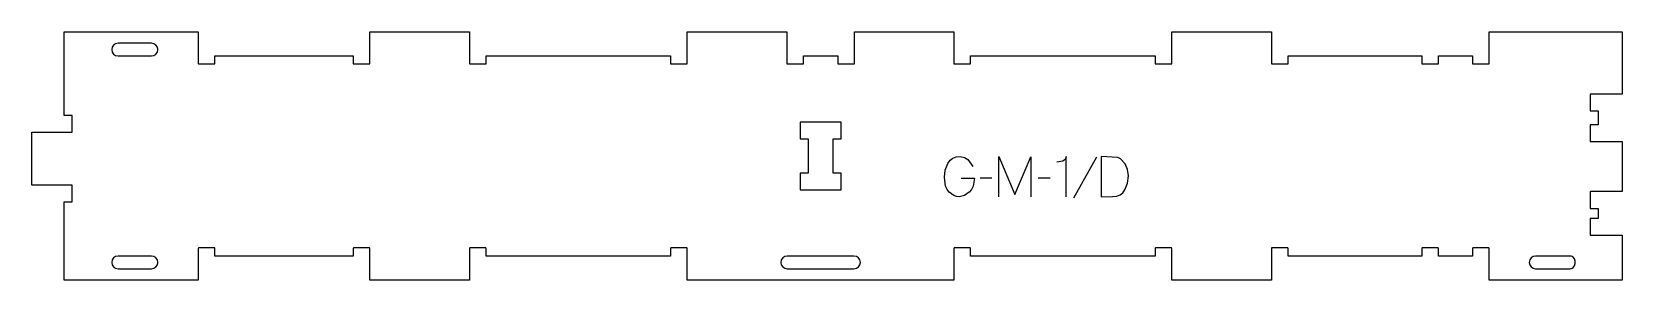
# Model space of a CAD drawing. Header units: millimetres. Extents: x -599 to 591, y -92 to 93.
import ezdxf

# ---------------------------------------------------------------- set-up
doc = ezdxf.new("R2010")
doc.units = ezdxf.units.MM
for name, color, linetype, true_color in [('1_ANYTOOL_1MMDEEP_LABELS_S', 2, 'Continuous', 0xffff00), ('3_ANYTOOL_CUTTHROUGH_INSID', 4, 'Continuous', 0x00ffff), ('4_ANYTOOL_CUTTHROUGH_OUTSI', 5, 'Continuous', 0x0000ff)]:
    doc.layers.add(name, color=color, linetype=linetype, true_color=true_color)

msp = doc.modelspace()

# ---------------------------------------------------------------- linework, layer by layer
at = {"layer": '1_ANYTOOL_1MMDEEP_LABELS_S'}
for p, q in [((198, -0.5), (180.8, -31.2)), ((119.7, -16.1), (110.9, -16.2)), ((163.2, -16.1), (154.4, -16.2))]:
    msp.add_line(p, q, dxfattribs=at)
for points in [[(96.8, -16.2), (106.6, -16.2), (105.6, -22.2), (104.4, -24.5), (102.8, -26.5), (99.2, -29.1), (95.2, -30), (93.1, -29.8), (91.2, -29.2), (87.6, -26.5), (86.1, -24.5), (85, -22), (84.2, -15.5), (84.8, -10.2), (86.8, -5.1), (88.4, -2.8), (90.4, -1.3), (92.9, -0.3), (95.9, 0), (99.1, -0.6), (101.7, -2.3), (105.4, -7.4)], [(124.8, -30), (124.8, 0), (136.8, -28.4), (148.8, -0.1), (148.8, -30)], [(175.3, -30), (175.3, 0), (175, -1.1), (174.5, -2), (173.7, -2.8), (172.7, -3.4), (168.3, -4.3)]]:
    msp.add_lwpolyline(points, dxfattribs=at)
msp.add_lwpolyline([(201.5, 0), (201.5, -30), (210, -29.9), (213.1, -29.6), (215.6, -28.6), (217.7, -27.1), (219.2, -24.9), (221.2, -19.8), (221.9, -14.3), (221.2, -9.7), (219.4, -5.5), (215.8, -1.7), (213.8, -0.7)], close=True, dxfattribs=at)
at = {"layer": '3_ANYTOOL_CUTTHROUGH_INSID'}
for points in [[(-509.1, 84.7), (-534.1, 84.7, 1), (-534.1, 75.2), (-509.1, 75.2, 1)], [(-534.1, -74.3, 1), (-534.1, -83.8), (-509.1, -83.8, 1), (-509.1, -74.3)], [(-33.5, -83.8), (16.5, -83.8, 1), (16.5, -74.3), (-33.5, -74.3, 1)], [(526.5, -83.8), (552.3, -83.8), (553, -83.7), (553.8, -83.5), (554.5, -83), (555.7, -81.6), (556.2, -79.9), (556.2, -78.2), (555.7, -76.5), (554.5, -75.1), (553.8, -74.7), (553, -74.4), (552.3, -74.3), (526.5, -74.3, 1)]]:
    msp.add_lwpolyline(points, format="xyb", close=True, dxfattribs=at)
msp.add_lwpolyline([(-17.7, 13.2), (-17.7, -12.3), (-23.7, -12.3), (-23.7, -24.8), (6.8, -24.8), (6.8, -12.3), (0.8, -12.3), (0.8, 13.2), (6.8, 13.2), (6.8, 25.7), (-23.7, 25.7), (-23.7, 13.2)], close=True, dxfattribs=at)
at = {"layer": '4_ANYTOOL_CUTTHROUGH_OUTSI'}
msp.add_lwpolyline([(591.3, 93.2), (591.3, 46.7), (567.5, 46.7, 0.414214), (567.3, 46.4), (567.3, 34.4, 0.414214), (567.5, 34.2), (573.3, 34.2), (573.3, 23.7), (567.5, 23.7, 0.414214), (567.3, 23.4), (567.3, 11.4, 0.414214), (567.5, 11.2), (591.3, 11.2), (591.3, -26.2), (567.5, -26.2, 0.414214), (567.3, -26.5), (567.3, -38.5, 0.414214), (567.5, -38.7), (573.3, -38.7), (573.3, -46.3), (567.5, -46.3, 0.414214), (567.3, -46.6), (567.3, -58.6, 0.414214), (567.5, -58.8), (591.3, -58.8), (591.3, -92.3), (491.8, -92.3), (491.8, -68.6, 0.414214), (491.5, -68.3), (479.5, -68.3, 0.414214), (479.3, -68.6), (479.3, -74.3), (453.8, -74.3), (453.8, -68.6, 0.414214), (453.5, -68.3), (441.5, -68.3, 0.414214), (441.3, -68.6), (441.3, -74.3), (341.3, -74.3), (341.3, -68.6, 0.414214), (341, -68.3), (329, -68.3, 0.414214), (328.8, -68.6), (328.8, -92.3), (254.3, -92.3), (254.3, -68.6, 0.414214), (254, -68.3), (242, -68.3, 0.414214), (241.8, -68.6), (241.8, -74.3), (103.8, -74.3), (103.8, -68.6, 0.414214), (103.5, -68.3), (91.5, -68.3, 0.414214), (91.3, -68.6), (91.3, -92.3), (-108.2, -92.3), (-108.2, -68.6, 0.414214), (-108.5, -68.3), (-120.5, -68.3, 0.414214), (-120.7, -68.6), (-120.7, -74.3), (-258.7, -74.3), (-258.7, -68.6, 0.414214), (-259, -68.3), (-271, -68.3, 0.414214), (-271.2, -68.6), (-271.2, -92.3), (-345.7, -92.3), (-345.7, -68.6, 0.414214), (-346, -68.3), (-358, -68.3, 0.414214), (-358.2, -68.6), (-358.2, -74.3), (-461.6, -74.3), (-461.6, -68.6, 0.414214), (-461.8, -68.3), (-473.8, -68.3, 0.414214), (-474.1, -68.6), (-474.1, -92.3), (-574.4, -92.3), (-574.4, -33.9), (-568.6, -33.9, 0.414214), (-568.4, -33.7), (-568.4, -21.7, 0.414214), (-568.6, -21.4), (-598.7, -21.4), (-598.7, 18.1), (-568.6, 18.1, 0.414214), (-568.4, 18.3), (-568.4, 30.3, 0.414214), (-568.6, 30.6), (-574.4, 30.6), (-574.4, 93.2), (-474.1, 93.2), (-474.1, 69.4, 0.414214), (-473.8, 69.2), (-461.8, 69.2, 0.414214), (-461.6, 69.4), (-461.6, 75.2), (-358.2, 75.2), (-358.2, 69.4, 0.414214), (-358, 69.2), (-346, 69.2, 0.414214), (-345.7, 69.4), (-345.7, 93.2), (-271.2, 93.2), (-271.2, 69.4, 0.414214), (-271, 69.2), (-259, 69.2, 0.414214), (-258.7, 69.4), (-258.7, 75.2), (-120.7, 75.2), (-120.7, 69.4, 0.414214), (-120.5, 69.2), (-108.5, 69.2, 0.414214), (-108.2, 69.4), (-108.2, 93.2), (-33.7, 93.2), (-33.7, 69.4, 0.414214), (-33.5, 69.2), (-21.5, 69.2, 0.414214), (-21.2, 69.4), (-21.2, 75.2), (4.3, 75.2), (4.3, 69.4, 0.414214), (4.5, 69.2), (16.5, 69.2, 0.414214), (16.8, 69.4), (16.8, 93.2), (91.3, 93.2), (91.3, 69.4, 0.414214), (91.5, 69.2), (103.5, 69.2, 0.414214), (103.8, 69.4), (103.8, 75.2), (241.8, 75.2), (241.8, 69.4, 0.414214), (242, 69.2), (254, 69.2, 0.414214), (254.3, 69.4), (254.3, 93.2), (328.8, 93.2), (328.8, 69.4, 0.414214), (329, 69.2), (341, 69.2, 0.414214), (341.3, 69.4), (341.3, 75.2), (441.3, 75.2), (441.3, 69.4, 0.414214), (441.5, 69.2), (453.5, 69.2, 0.414214), (453.8, 69.4), (453.8, 75.2), (479.3, 75.2), (479.3, 69.4, 0.414214), (479.5, 69.2), (491.5, 69.2, 0.414214), (491.8, 69.4), (491.8, 93.2)], format="xyb", close=True, dxfattribs=at)

doc.saveas('drawing.dxf')
